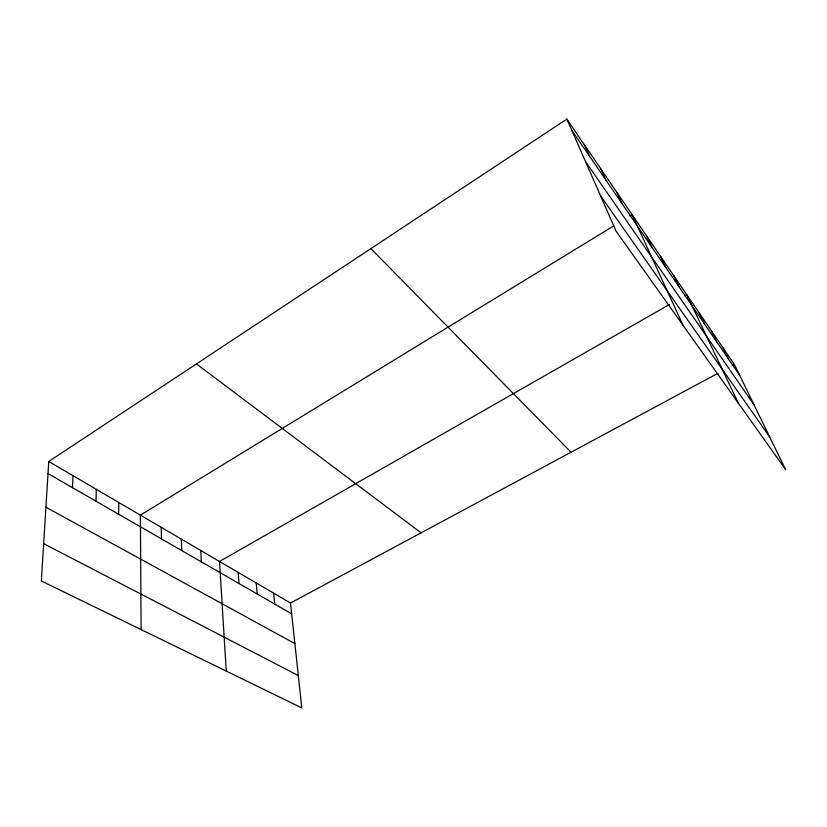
<?xml version="1.0" encoding="UTF-8"?>
<svg xmlns="http://www.w3.org/2000/svg" width="827" height="827" viewBox="0 0 827 827"><rect width="100%" height="100%" fill="white"/><g stroke="black" fill="none" stroke-linecap="round" stroke-linejoin="round"><path stroke-width="1.24" d="M118.654 514.249L118.757 502.475M96.004 501.214L96.314 489.326M72.476 487.672L72.993 475.68M48.762 461.487L41.35 580.978L301.803 707.902L290.504 603.038L48.762 461.487L566.857 119.098L734.355 364.459L785.65 469.674L616.094 231.178L566.857 119.098M613.706 225.916L140.383 515.138L141.117 629.595M629.936 216.002L632.107 214.679L683.164 325.528M669.312 304.584L219.517 561.471L226.247 671.079M684.529 295.89L686.699 294.65L738.284 403.049M290.504 603.038L717.877 373.318M732.153 365.637L734.355 364.459M43.666 543.69L298.32 675.566M45.93 507.23L294.877 643.602M48.007 473.582L291.662 613.83M196.454 363.89L421.088 532.857M370.878 248.617L571.064 452.235M600.505 195.689L769.689 436.935M585.454 161.441L754.038 404.837M571.757 130.242L739.565 375.158M723.139 348.043L728.36 358.804M711.489 330.965L716.709 341.789M699.342 313.185L704.563 324.07M673.902 275.908L679.101 286.907M660.556 256.36L665.735 267.41M646.642 235.974L651.79 247.056M616.901 192.412L621.976 203.545M601.002 169.111L606.026 180.255M584.338 144.704L589.3 155.848M273.644 593.176L274.698 604.061M256.215 582.963L257.156 593.962M238.186 572.408L239.003 583.511M200.765 550.493L201.312 561.822M181.351 539.121L181.754 550.565M161.234 527.347L161.482 538.894"/></g></svg>
